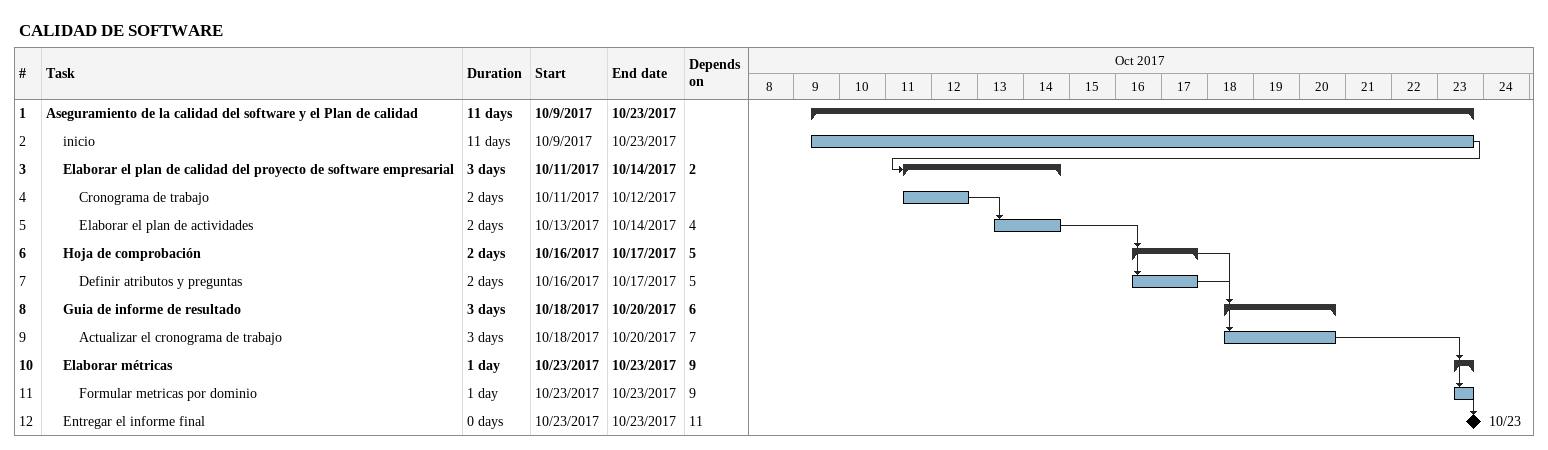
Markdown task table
CALIDAD DE SOFTWARE

| ID | Level | Task | Duration | Start | Finish | Predecessors |
|---|---|---|---|---|---|---|
| 1 | 1 | **Aseguramiento de la calidad del software y el Plan de calidad** | 11d | 2017-10-09 | 2017-10-23 |  |
| 2 | 2 | inicio | 11d | 2017-10-09 | 2017-10-23 |  |
| 3 | 2 | **Elaborar el plan de calidad del proyecto de software empresarial** | 3d | 2017-10-11 | 2017-10-14 | 2 |
| 4 | 3 | Cronograma de trabajo | 2d | 2017-10-11 | 2017-10-12 |  |
| 5 | 3 | Elaborar el plan de actividades | 2d | 2017-10-13 | 2017-10-14 | 4 |
| 6 | 2 | **Hoja de comprobación** | 2d | 2017-10-16 | 2017-10-17 | 5 |
| 7 | 3 | Definir atributos y preguntas | 2d | 2017-10-16 | 2017-10-17 | 5 |
| 8 | 2 | **Guia de informe de resultado** | 3d | 2017-10-18 | 2017-10-20 | 6 |
| 9 | 3 | Actualizar el cronograma de trabajo | 3d | 2017-10-18 | 2017-10-20 | 7 |
| 10 | 2 | **Elaborar métricas** | 1d | 2017-10-23 | 2017-10-23 | 9 |
| 11 | 3 | Formular metricas por dominio | 1d | 2017-10-23 | 2017-10-23 | 9 |
| 12 | 2 | Entregar el informe final | 0d | 2017-10-23 | 2017-10-23 | 11 |
